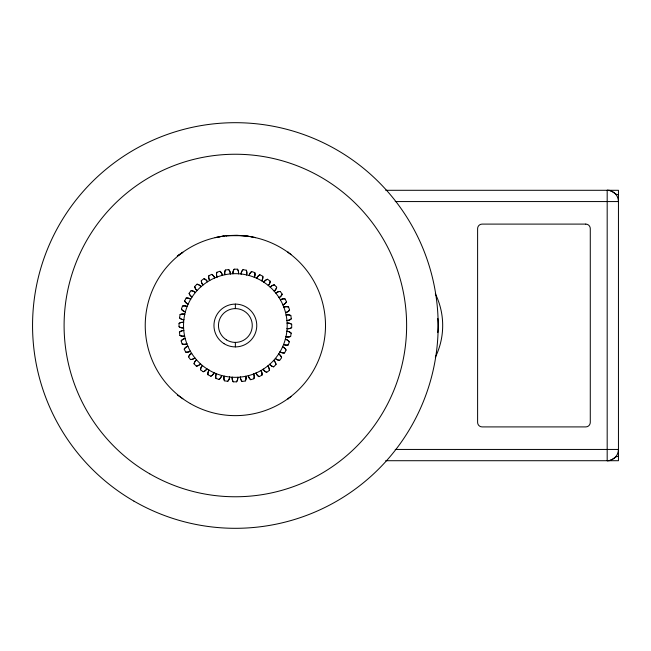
<?xml version="1.0" encoding="UTF-8"?>
<svg xmlns="http://www.w3.org/2000/svg" width="651" height="651" viewBox="0 0 651 651"><rect width="100%" height="100%" fill="white"/><g stroke="black" fill="none" stroke-linecap="round" stroke-linejoin="round"><path stroke-width="0.98" d="M288.108 251.929L287.888 252.23A150.552 150.552 0 0 0 290.989 254.419M215.123 237.664L216.905 237.273M217.084 237.241L218.345 236.988M218.321 236.988L219.875 236.704M218.581 236.94L219.078 236.85M219.558 236.761L223.594 236.134M220.445 236.606L221.34 236.459M221.568 236.427L222.919 236.232M223.195 236.191L224.644 236.004M225.726 235.882L226.499 235.8M226.475 235.808L226.89 235.768M226.849 235.768L228.078 235.662M227.996 235.67L242.969 235.686M228.387 235.638L237.086 235.385L245.606 235.947M607.269 460.713C611.932 461.494 614.552 456.294 618.45 456.205M385.717 190.295L618.45 190.295L618.45 460.713L385.717 460.713M618.45 194.804C614.536 194.739 611.948 189.482 607.269 190.295M395.198 201.566L618.45 201.566A11.27 11.27 0 0 0 607.18 190.295L607.18 460.713A11.27 11.27 0 0 0 618.45 449.442L395.198 449.442M243.295 235.719L244.491 235.833M245.948 235.987L250.179 236.59L249.032 236.411M246.298 236.028L248.715 236.362M250.749 236.687L251.343 236.793M251.286 236.785L252.547 237.021M252.515 237.013L255.542 237.656M254.24 237.363L254.663 237.46M254.696 237.46L255.102 237.55M288.108 399.079L287.888 398.778A150.56 150.56 0 0 1 291.005 396.581M235.361 304.098L235.361 308.607M235.361 342.402L235.361 346.91M289.264 341.824A11.506 8.137 -74.9 0 0 285.333 339.269A6.412 6.412 0 0 1 289.296 341.775A56.336 56.336 0 0 1 288.279 344.818A6.412 6.412 0 0 1 283.592 344.493M253.646 374A6.412 6.412 0 0 1 253.906 378.703A56.336 56.336 0 0 1 250.838 379.671A6.412 6.412 0 0 1 248.348 375.684A11.767 8.414 -17.6 0 0 250.708 379.769M186.861 343.785A6.412 6.412 0 0 1 182.166 344.045A56.336 56.336 0 0 1 181.19 340.986A6.412 6.412 0 0 1 185.185 338.487A11.767 8.414 72.4 0 0 181.1 340.847M184.599 335.973A6.412 6.412 0 0 1 179.92 335.493A56.336 56.336 0 0 1 179.44 332.319A6.412 6.412 0 0 1 183.769 330.48M185.38 311.788A6.412 6.412 0 0 1 181.426 309.233A56.336 56.336 0 0 1 182.443 306.19A6.412 6.412 0 0 1 187.138 306.515M189.148 293.324A11.506 8.137 -56.9 0 0 192.094 296.97A6.412 6.412 0 0 1 189.091 293.365A56.336 56.336 0 0 1 190.995 290.777A6.412 6.412 0 0 1 195.365 292.543M201.346 280.622A11.506 8.137 -38.9 0 0 203.022 285A6.412 6.412 0 0 1 201.289 280.638A56.336 56.336 0 0 1 203.901 278.766A6.412 6.412 0 0 1 207.23 281.338M217.076 277.009A6.412 6.412 0 0 1 216.816 272.305A56.336 56.336 0 0 1 219.883 271.337A6.412 6.412 0 0 1 222.373 275.324M225.433 270.067A11.506 8.137 -11.9 0 0 224.937 274.73A6.412 6.412 0 0 1 225.368 270.059A56.336 56.336 0 0 1 228.55 269.579A6.412 6.412 0 0 1 230.389 273.916M251.685 271.605A11.506 8.137 15.1 0 0 249.13 275.536A6.412 6.412 0 0 1 251.628 271.565A56.336 56.336 0 0 1 254.679 272.582A6.412 6.412 0 0 1 254.346 277.277M283.86 307.223A6.412 6.412 0 0 1 288.556 306.963A56.336 56.336 0 0 1 289.532 310.022A6.412 6.412 0 0 1 285.537 312.521A11.767 8.414 72.4 0 0 289.622 310.161M286.123 315.035A6.412 6.412 0 0 1 290.802 315.515A56.336 56.336 0 0 1 291.282 318.689A6.412 6.412 0 0 1 286.953 320.528M259.912 274.82A11.506 8.137 24.1 0 0 256.771 278.303A6.412 6.412 0 0 1 259.863 274.779A56.336 56.336 0 0 1 262.719 276.252A6.412 6.412 0 0 1 261.661 280.841A11.767 8.414 27.4 0 0 262.882 276.284M254.842 272.582A11.767 8.414 18.4 0 1 254.272 277.245M241.139 273.998A11.506 8.137 6.1 0 1 243.051 269.717M246.322 270.189A11.767 8.414 9.4 0 1 246.493 274.877M246.574 274.901A6.412 6.412 0 0 0 246.159 270.214A56.336 56.336 0 0 0 242.994 269.685A6.412 6.412 0 0 0 241.09 273.99M233.009 273.729A11.506 8.137 -2.9 0 1 234.23 269.197M237.534 269.156A11.767 8.414 0.4 0 1 238.437 273.762M238.518 273.77A6.412 6.412 0 0 0 237.379 269.205A56.336 56.336 0 0 0 234.165 269.18A6.412 6.412 0 0 0 232.96 273.729M228.696 269.506A11.767 8.414 -8.6 0 1 230.308 273.916M217.125 276.984A11.506 8.137 -20.9 0 1 216.881 272.305M220.014 271.239A11.767 8.414 -17.6 0 1 222.3 275.34M208.792 275.853A11.506 8.137 -29.9 0 0 209.76 280.435A6.412 6.412 0 0 1 208.727 275.861A56.336 56.336 0 0 1 211.599 274.421A6.412 6.412 0 0 1 214.684 277.977M211.713 274.307A11.767 8.414 -26.6 0 1 214.61 278.001M203.999 278.636A11.767 8.414 -35.6 0 1 207.433 281.834M197.09 290.549A11.506 8.137 -47.9 0 1 194.747 286.497M197.05 284.121A11.767 8.414 -44.6 0 1 200.947 286.741M201.013 286.692A6.412 6.412 0 0 0 196.976 284.267A56.336 56.336 0 0 0 194.69 286.521A6.412 6.412 0 0 0 197.058 290.59M191.052 290.623A11.767 8.414 -53.6 0 1 195.308 292.6M184.681 300.957A11.506 8.137 -65.9 0 0 188.155 304.09A6.412 6.412 0 0 1 184.632 300.998A56.336 56.336 0 0 1 186.113 298.15A6.412 6.412 0 0 1 190.702 299.208M186.137 297.987A11.767 8.414 -62.6 0 1 190.653 299.273M185.389 311.739A11.506 8.137 -74.9 0 1 181.466 309.184M182.443 306.027A11.767 8.414 -71.6 0 1 187.106 306.588M183.851 319.722A11.506 8.137 -83.9 0 1 179.57 317.818M180.042 314.539A11.767 8.414 -80.6 0 1 184.738 314.376M184.762 314.295A6.412 6.412 0 0 0 180.067 314.702A56.336 56.336 0 0 0 179.546 317.875A6.412 6.412 0 0 0 183.851 319.771M183.582 327.852A11.506 8.137 87.1 0 1 179.058 326.639M179.009 323.327A11.767 8.414 -89.6 0 1 183.623 322.432M183.631 322.351A6.412 6.412 0 0 0 179.058 323.49A56.336 56.336 0 0 0 179.041 326.696A6.412 6.412 0 0 0 183.59 327.901M184.591 335.924A11.506 8.137 78.1 0 1 179.928 335.436M179.367 332.173A11.767 8.414 81.4 0 1 183.777 330.562M186.845 343.736A11.506 8.137 69.1 0 1 182.166 343.98M185.714 352.077A11.506 8.137 60.1 0 0 190.295 351.109A6.412 6.412 0 0 1 185.722 352.142A56.336 56.336 0 0 1 184.282 349.27A6.412 6.412 0 0 1 187.838 346.177M184.168 349.148A11.767 8.414 63.4 0 1 187.862 346.251M190.474 359.515A11.506 8.137 51.1 0 0 194.852 357.838A6.412 6.412 0 0 1 190.499 359.58A56.336 56.336 0 0 1 188.627 356.968A6.412 6.412 0 0 1 191.654 353.363M188.497 356.87A11.767 8.414 54.4 0 1 191.695 353.428M200.41 363.779A11.506 8.137 42.1 0 1 196.35 366.122M193.982 363.811A11.767 8.414 45.4 0 1 196.602 359.913M196.553 359.857A6.412 6.412 0 0 0 194.128 363.885A56.336 56.336 0 0 0 196.382 366.179A6.412 6.412 0 0 0 200.451 363.811M206.831 368.775A11.506 8.137 33.1 0 1 203.185 371.721M200.484 369.817A11.767 8.414 36.4 0 1 202.461 365.553M202.404 365.504A6.412 6.412 0 0 0 200.638 369.866A56.336 56.336 0 0 0 203.226 371.77A6.412 6.412 0 0 0 206.872 368.8M213.951 372.706A11.506 8.137 24.1 0 1 210.81 376.188M207.84 374.724A11.767 8.414 27.4 0 1 209.134 370.207M209.061 370.167A6.412 6.412 0 0 0 208.003 374.748A56.336 56.336 0 0 0 210.859 376.229A6.412 6.412 0 0 0 213.992 372.722M219.045 379.403A11.506 8.137 15.1 0 0 221.6 375.472A6.412 6.412 0 0 1 219.094 379.443A56.336 56.336 0 0 1 216.042 378.426A6.412 6.412 0 0 1 216.376 373.731M215.88 378.426A11.767 8.414 18.4 0 1 216.449 373.764M229.583 377.01A11.506 8.137 6.1 0 1 227.671 381.291M224.4 380.819A11.767 8.414 9.4 0 1 224.229 376.132A6.412 6.412 0 0 0 224.562 380.794A56.336 56.336 0 0 0 227.728 381.323A6.412 6.412 0 0 0 229.632 377.019M236.5 381.803A11.506 8.137 -2.9 0 0 237.713 377.279A6.412 6.412 0 0 1 236.557 381.828A56.336 56.336 0 0 1 233.343 381.803A6.412 6.412 0 0 1 232.204 377.238M233.188 381.852A11.767 8.414 0.4 0 1 232.285 377.246M245.785 376.278A11.506 8.137 -11.9 0 1 245.289 380.933M242.026 381.502A11.767 8.414 -8.6 0 1 240.422 377.092M240.341 377.092A6.412 6.412 0 0 0 242.18 381.429A56.336 56.336 0 0 0 245.354 380.949A6.412 6.412 0 0 0 245.834 376.262M253.597 374.024A11.506 8.137 -20.9 0 1 253.841 378.703M261.93 375.155A11.506 8.137 -29.9 0 0 260.961 370.574A6.412 6.412 0 0 1 261.995 375.147A56.336 56.336 0 0 1 259.122 376.587A6.412 6.412 0 0 1 256.038 373.031M259.008 376.701A11.767 8.414 -26.6 0 1 256.112 372.999M269.376 370.386A11.506 8.137 -38.9 0 0 267.699 366.008A6.412 6.412 0 0 1 269.433 370.37A56.336 56.336 0 0 1 266.82 372.234A6.412 6.412 0 0 1 263.216 369.215M266.723 372.372A11.767 8.414 -35.6 0 1 263.289 369.174M273.64 360.459A11.506 8.137 -47.9 0 1 275.975 364.511M273.672 366.887A11.767 8.414 -44.6 0 1 269.774 364.267M269.709 364.316A6.412 6.412 0 0 0 273.745 366.741A56.336 56.336 0 0 0 276.032 364.487A6.412 6.412 0 0 0 273.672 360.418M278.636 354.038A11.506 8.137 -56.9 0 1 281.582 357.684M279.67 360.385A11.767 8.414 -53.6 0 1 275.414 358.408M275.357 358.465A6.412 6.412 0 0 0 279.727 360.231A56.336 56.336 0 0 0 281.631 357.643A6.412 6.412 0 0 0 278.661 353.998M282.567 346.918A11.506 8.137 -65.9 0 1 286.041 350.051M284.585 353.021A11.767 8.414 -62.6 0 1 280.068 351.735M280.028 351.8A6.412 6.412 0 0 0 284.609 352.858A56.336 56.336 0 0 0 286.09 350.01A6.412 6.412 0 0 0 282.583 346.869M288.279 344.981A11.767 8.414 -71.6 0 1 283.624 344.42M286.871 331.286A11.506 8.137 -83.9 0 1 291.152 333.19M290.68 336.469A11.767 8.414 -80.6 0 1 285.984 336.632M285.968 336.713A6.412 6.412 0 0 0 290.655 336.307A56.336 56.336 0 0 0 291.176 333.133A6.412 6.412 0 0 0 286.871 331.229M287.14 323.156A11.506 8.137 87.1 0 1 291.664 324.369M291.713 327.681A11.767 8.414 -89.6 0 1 287.107 328.576M287.091 328.657A6.412 6.412 0 0 0 291.664 327.518A56.336 56.336 0 0 0 291.689 324.312A6.412 6.412 0 0 0 287.132 323.108M286.139 315.084A11.506 8.137 78.1 0 1 290.794 315.572M291.355 318.835A11.767 8.414 81.4 0 1 286.945 320.447M283.877 307.264A11.506 8.137 69.1 0 1 288.556 307.028M285.016 298.931A11.506 8.137 60.1 0 0 280.426 299.899A6.412 6.412 0 0 1 285 298.866A56.336 56.336 0 0 1 286.44 301.738A6.412 6.412 0 0 1 282.892 304.831M286.554 301.861A11.767 8.414 63.4 0 1 282.86 304.758M280.247 291.493A11.506 8.137 51.1 0 0 275.869 293.17A6.412 6.412 0 0 1 280.223 291.428A56.336 56.336 0 0 1 282.095 294.04A6.412 6.412 0 0 1 279.067 297.645M282.225 294.138A11.767 8.414 54.4 0 1 279.027 297.58M270.311 287.229A11.506 8.137 42.1 0 1 274.372 284.886M276.74 287.197A11.767 8.414 45.4 0 1 274.12 291.095A6.412 6.412 0 0 0 276.602 287.124A56.336 56.336 0 0 0 274.34 284.829A6.412 6.412 0 0 0 270.271 287.197M270.238 281.191A11.767 8.414 36.4 0 1 268.261 285.455M263.891 282.233A11.506 8.137 33.1 0 1 267.537 279.287M268.326 285.504A6.412 6.412 0 0 0 270.084 281.142A56.336 56.336 0 0 0 267.504 279.23A6.412 6.412 0 0 0 263.85 282.209M177.365 395.011A150.552 150.552 0 0 1 182.841 398.762M437.798 318.42A67.606 67.606 0 0 1 437.798 332.588M435.324 293.764A72.115 72.115 0 0 1 435.324 357.244M585.778 224.099L482.114 224.099A4.508 4.508 0 0 0 477.606 228.607L477.606 422.401A4.508 4.508 0 0 0 482.114 426.91L585.778 426.91A4.508 4.508 0 0 0 590.278 422.401L590.278 228.607A4.508 4.508 0 0 0 585.778 224.099M208.328 369.719A51.828 51.828 0 0 0 287.172 326.81A51.828 51.828 0 0 0 210.582 279.979A51.828 51.828 0 0 0 208.328 369.719M223.985 343.638A21.41 21.41 0 0 0 256.754 326.289A21.41 21.41 0 0 0 225.344 306.588A21.41 21.41 0 0 0 223.985 343.638M226.385 339.822A16.902 16.902 0 0 0 252.254 326.118A16.902 16.902 0 0 0 227.451 310.568A16.902 16.902 0 0 0 226.385 339.822M149.73 473.822A171.262 171.262 0 0 0 406.623 325.5A171.262 171.262 0 0 0 149.73 177.186A171.262 171.262 0 0 0 149.73 473.822M133.96 501.14A202.811 202.811 0 0 0 438.172 325.5A202.811 202.811 0 0 0 133.96 149.86A202.811 202.811 0 0 0 133.96 501.14M190.295 403.563A90.139 90.139 0 0 0 325.5 325.5A90.139 90.139 0 0 0 190.295 247.445A90.139 90.139 0 0 0 190.295 403.563M177.365 255.998A150.56 150.56 0 0 0 182.841 252.246A150.552 150.552 0 0 1 177.365 255.998"/></g></svg>
